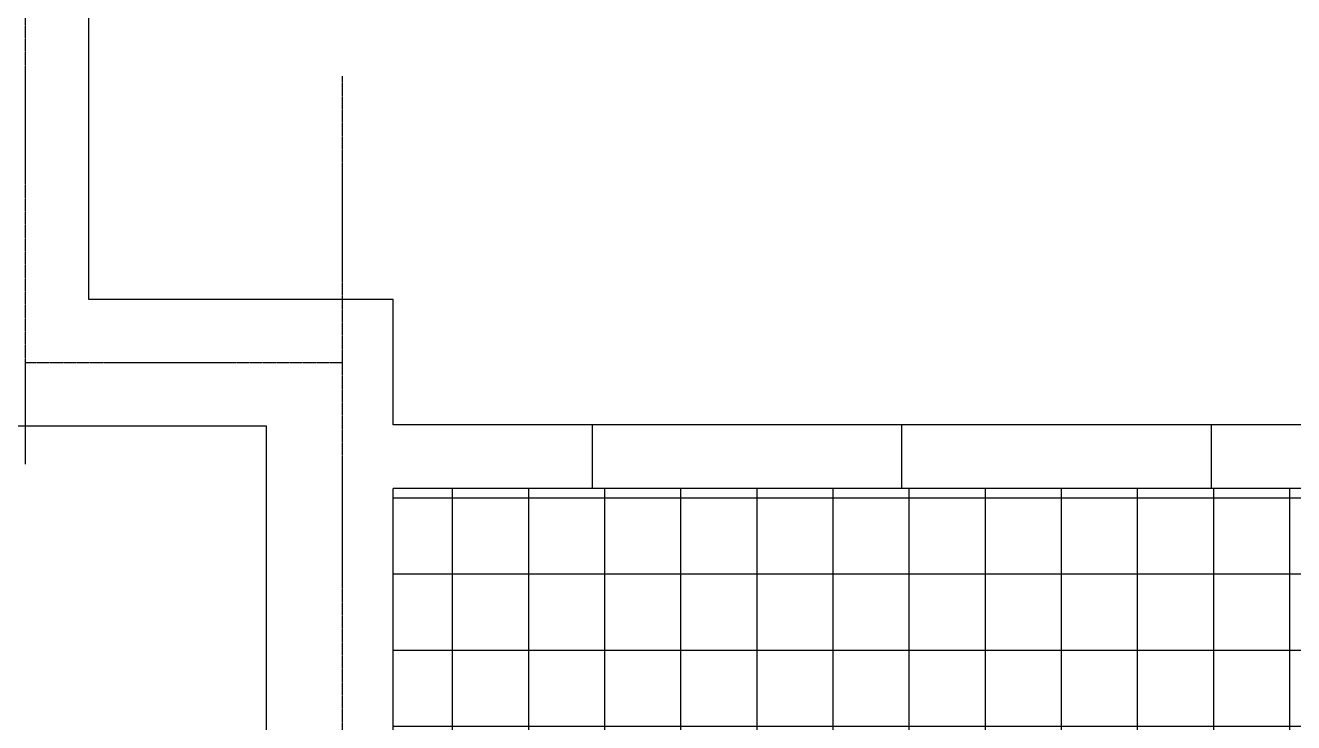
# Model space of a CAD drawing. Header units: millimetres. Extents: x 18456 to 179493, y -203649 to 469211.
# Drawn here: x 118815 to 123814, y -177988 to -175239 of the extents above; entities that cross this region are included whole.
import ezdxf

# ---------------------------------------------------------------- set-up
doc = ezdxf.new("R2010")
doc.units = ezdxf.units.MM
doc.linetypes.add('X-평면도(기본형)$0$CEN', pattern=[52.5, 50, -1, 0.5, -1])
for name, color, linetype, true_color in [('X-평면도(기본형)$0$4ELE', 4, 'Continuous', 0x00ffff), ('X-평면도(기본형)$0$CEN', 1, 'X-평면도(기본형)$0$CEN', 0xff0000), ('X-평면도(기본형)$0$TIL', 5, 'Continuous', 0x0000ff), ('X-평면도(기본형)$0$W1', 2, 'Continuous', 0xffff00)]:
    doc.layers.add(name, color=color, linetype=linetype, true_color=true_color)

msp = doc.modelspace()

# ---------------------------------------------------------------- hatches: boundary and pattern name
at = {"layer": 'X-평면도(기본형)$0$TIL'}
h = msp.add_hatch(dxfattribs=at)
h.set_pattern_fill('H3', color=256, scale=300, angle=45, style=0, pattern_type=2)
h.set_pattern_definition([(360, (-578501.4, -149801.68), (2e-13, 300), []), (90, (-578501.4, -149801.68), (-300, 9e-14), [])])
h.paths.add_polyline_path([(126924.6, -178414.2), (126924.6, -178214.2), (127124.6, -178214.2), (127124.6, -178414.2), (128344.6, -178414.2), (128344.6, -177824.2), (128839.6, -177824.2), (128839.6, -178144.2), (129759.6, -178144.2), (129759.6, -177824.2), (130324.6, -177824.2), (130324.6, -177349.2), (128184.6, -177349.2), (128184.6, -177594.2), (127124.6, -177594.2), (127124.6, -176689.2), (125659.6, -176689.2), (125659.6, -177064.2), (120264.6, -177064.2), (120264.6, -178374.2), (123639.6, -178374.2), (123639.6, -178489.2), (125159.6, -178489.2), (125159.6, -178374.2), (126594.6, -178374.2), (126594.6, -178414.2), (126924.6, -178414.2)], flags=0)

# ---------------------------------------------------------------- linework, layer by layer
at = {"layer": 'X-평면도(기본형)$0$4ELE'}
for p, q in [((122269.6, -176814.2), (121049.6, -176814.2)), ((125309.6, -176814.2), (123489.6, -176814.2)), ((122269.6, -177064.2), (121049.6, -177064.2)), ((125309.6, -177064.2), (123489.6, -177064.2))]:
    msp.add_line(p, q, dxfattribs=at)
at = {"layer": 'X-평면도(기본형)$0$CEN'}
for p, q in [((118814.6, -176969.2), (118814.6, -167819.2)), ((120064.6, -179349.2), (120064.6, -175439.2)), ((120064.6, -176569.2), (118814.6, -176569.2))]:
    msp.add_line(p, q, dxfattribs=at)
at = {"layer": 'X-평면도(기본형)$0$W1'}
for p, q in [((119064.6, -176319.2), (119064.6, -168319.2)), ((120264.6, -176319.2), (119064.6, -176319.2)), ((120264.6, -176814.2), (120264.6, -176319.2)), ((119764.6, -176819.2), (115514.6, -176819.2)), ((119764.6, -179049.2), (119764.6, -176819.2)), ((121049.6, -176814.2), (120264.6, -176814.2)), ((121049.6, -177064.2), (121049.6, -176814.2)), ((122269.6, -177064.2), (122269.6, -176814.2)), ((123489.6, -176814.2), (122269.6, -176814.2)), ((123489.6, -177064.2), (123489.6, -176814.2)), ((121049.6, -177064.2), (120264.6, -177064.2)), ((120264.6, -179549.2), (120264.6, -177064.2)), ((123489.6, -177064.2), (122269.6, -177064.2))]:
    msp.add_line(p, q, dxfattribs=at)

doc.saveas('drawing.dxf')
